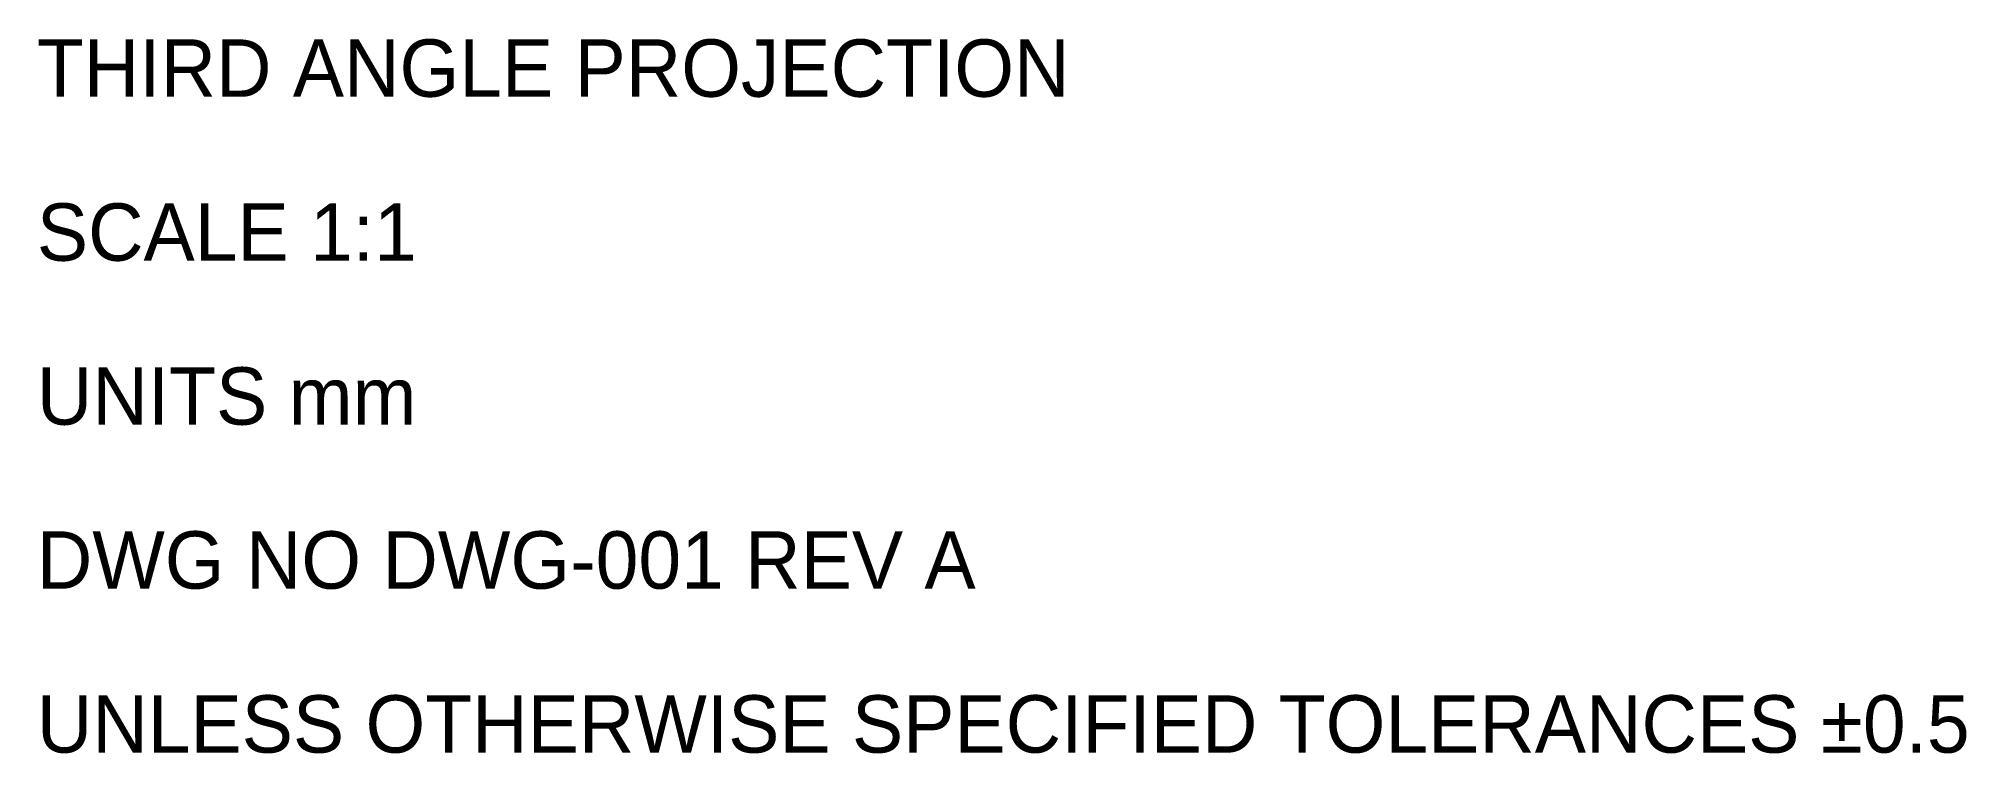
# Model space of a CAD drawing. Header units: millimetres. Extents: x 10 to 128, y 240 to 284.
import ezdxf

# ---------------------------------------------------------------- set-up
doc = ezdxf.new("R2010")
doc.units = ezdxf.units.MM

msp = doc.modelspace()

# ---------------------------------------------------------------- texts
at = {"layer": 'NOTES'}
for s, p in [('THIRD ANGLE PROJECTION', (10, 280)), ('SCALE 1:1', (10, 270)), ('UNITS mm', (10, 260)), ('DWG NO DWG-001 REV A', (10, 250)), ('UNLESS OTHERWISE SPECIFIED TOLERANCES ±0.5', (10, 240))]:
    msp.add_text(s, height=3.5, dxfattribs=at).set_placement(p)

doc.saveas('drawing.dxf')
